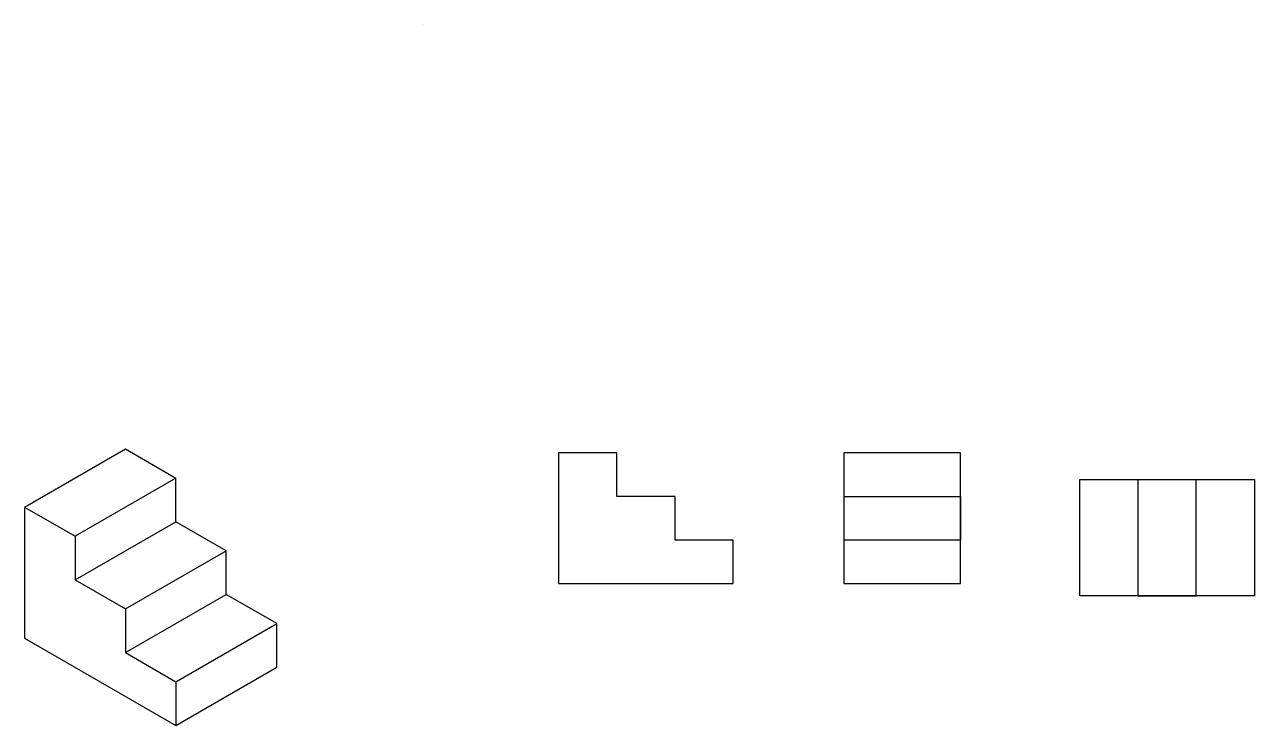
# Model space of a CAD drawing. Header units: millimetres. Extents: x 115 to 3362, y 6 to 1229.
# Drawn here: x 115.4 to 537.8, y 5.8 to 246.6 of the extents above; entities outside this region: 3.
import ezdxf

# ---------------------------------------------------------------- set-up
doc = ezdxf.new("R2010")
doc.units = ezdxf.units.MM

msp = doc.modelspace()

# ---------------------------------------------------------------- linework, layer by layer
for p, q in [((2497.14, 1228.86), (2497.14, 1228.86)), ((3362.09, 1228.86), (3362.09, 1228.86)), ((3362.09, 1228.86), (3362.09, 1228.86)), ((252.26, 246.58), (252.26, 246.58)), ((115.36, 80.79), (150, 100.79)), ((150, 100.79), (167.32, 90.79)), ((298.79, 99.49), (298.79, 54.49)), ((318.79, 99.49), (298.79, 99.49)), ((318.79, 84.49), (318.79, 99.49)), ((396.77, 99.49), (396.77, 54.49)), ((436.77, 99.49), (396.77, 99.49)), ((396.77, 99.49), (396.77, 84.49)), ((436.77, 54.49), (436.77, 99.49)), ((167.32, 90.79), (132.68, 70.79)), ((167.32, 75.79), (167.32, 90.79)), ((477.76, 90.29), (537.76, 90.29)), ((477.76, 50.29), (477.76, 90.29)), ((477.76, 90.29), (497.76, 90.29)), ((497.76, 90.29), (497.76, 50.29)), ((517.76, 50.29), (517.76, 90.29)), ((537.76, 90.29), (537.76, 50.29)), ((338.79, 84.49), (318.79, 84.49)), ((338.79, 69.49), (338.79, 84.49)), ((396.77, 84.49), (436.77, 84.49)), ((436.77, 84.49), (436.77, 69.49)), ((115.36, 80.79), (115.36, 35.79)), ((115.36, 80.79), (132.68, 70.79)), ((132.68, 55.79), (167.32, 75.79)), ((184.64, 65.79), (167.32, 75.79)), ((132.68, 70.79), (132.68, 55.79)), ((358.79, 69.49), (338.79, 69.49)), ((358.79, 54.49), (358.79, 69.49)), ((436.77, 69.49), (396.77, 69.49)), ((150, 45.79), (184.64, 65.79)), ((184.64, 50.79), (184.64, 65.79)), ((132.68, 55.79), (150, 45.79)), ((150, 30.79), (184.64, 50.79)), ((201.97, 40.79), (184.64, 50.79)), ((298.79, 54.49), (358.79, 54.49)), ((396.77, 54.49), (436.77, 54.49)), ((537.76, 50.29), (477.76, 50.29)), ((497.76, 50.29), (517.76, 50.29)), ((150, 45.79), (150, 30.79)), ((167.32, 20.79), (201.97, 40.79)), ((201.97, 25.79), (201.97, 40.79)), ((115.36, 35.79), (167.32, 5.79)), ((150, 30.79), (167.32, 20.79)), ((167.32, 5.79), (201.97, 25.79)), ((167.32, 20.79), (167.32, 5.79))]:
    msp.add_line(p, q)

doc.saveas('drawing.dxf')
